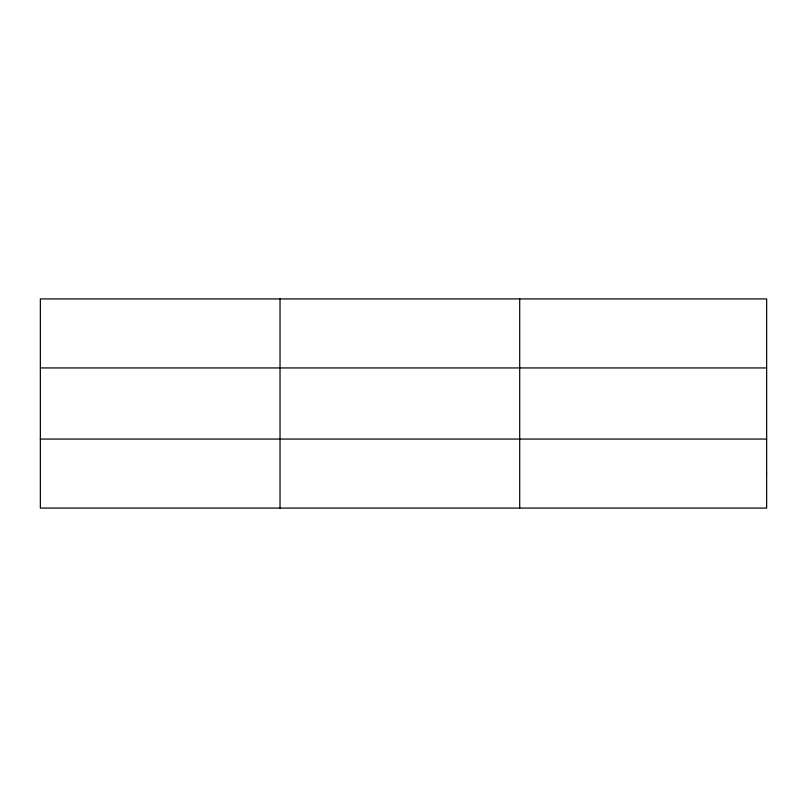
<?xml version="1.0" encoding="UTF-8"?>
<svg xmlns="http://www.w3.org/2000/svg" width="807" height="807" viewBox="0 0 807 807"><rect width="100%" height="100%" fill="white"/><g stroke="black" fill="none" stroke-linecap="round" stroke-linejoin="round"><path stroke-width="1.21" d="M280.029 508.077L280.029 298.923M519.708 508.077L519.708 298.923M40.35 367.942L766.65 367.942M40.35 439.058L766.65 439.058M766.65 473.568L766.65 508.077L40.35 508.077L40.35 298.923L766.65 298.923L766.65 473.568"/></g></svg>
